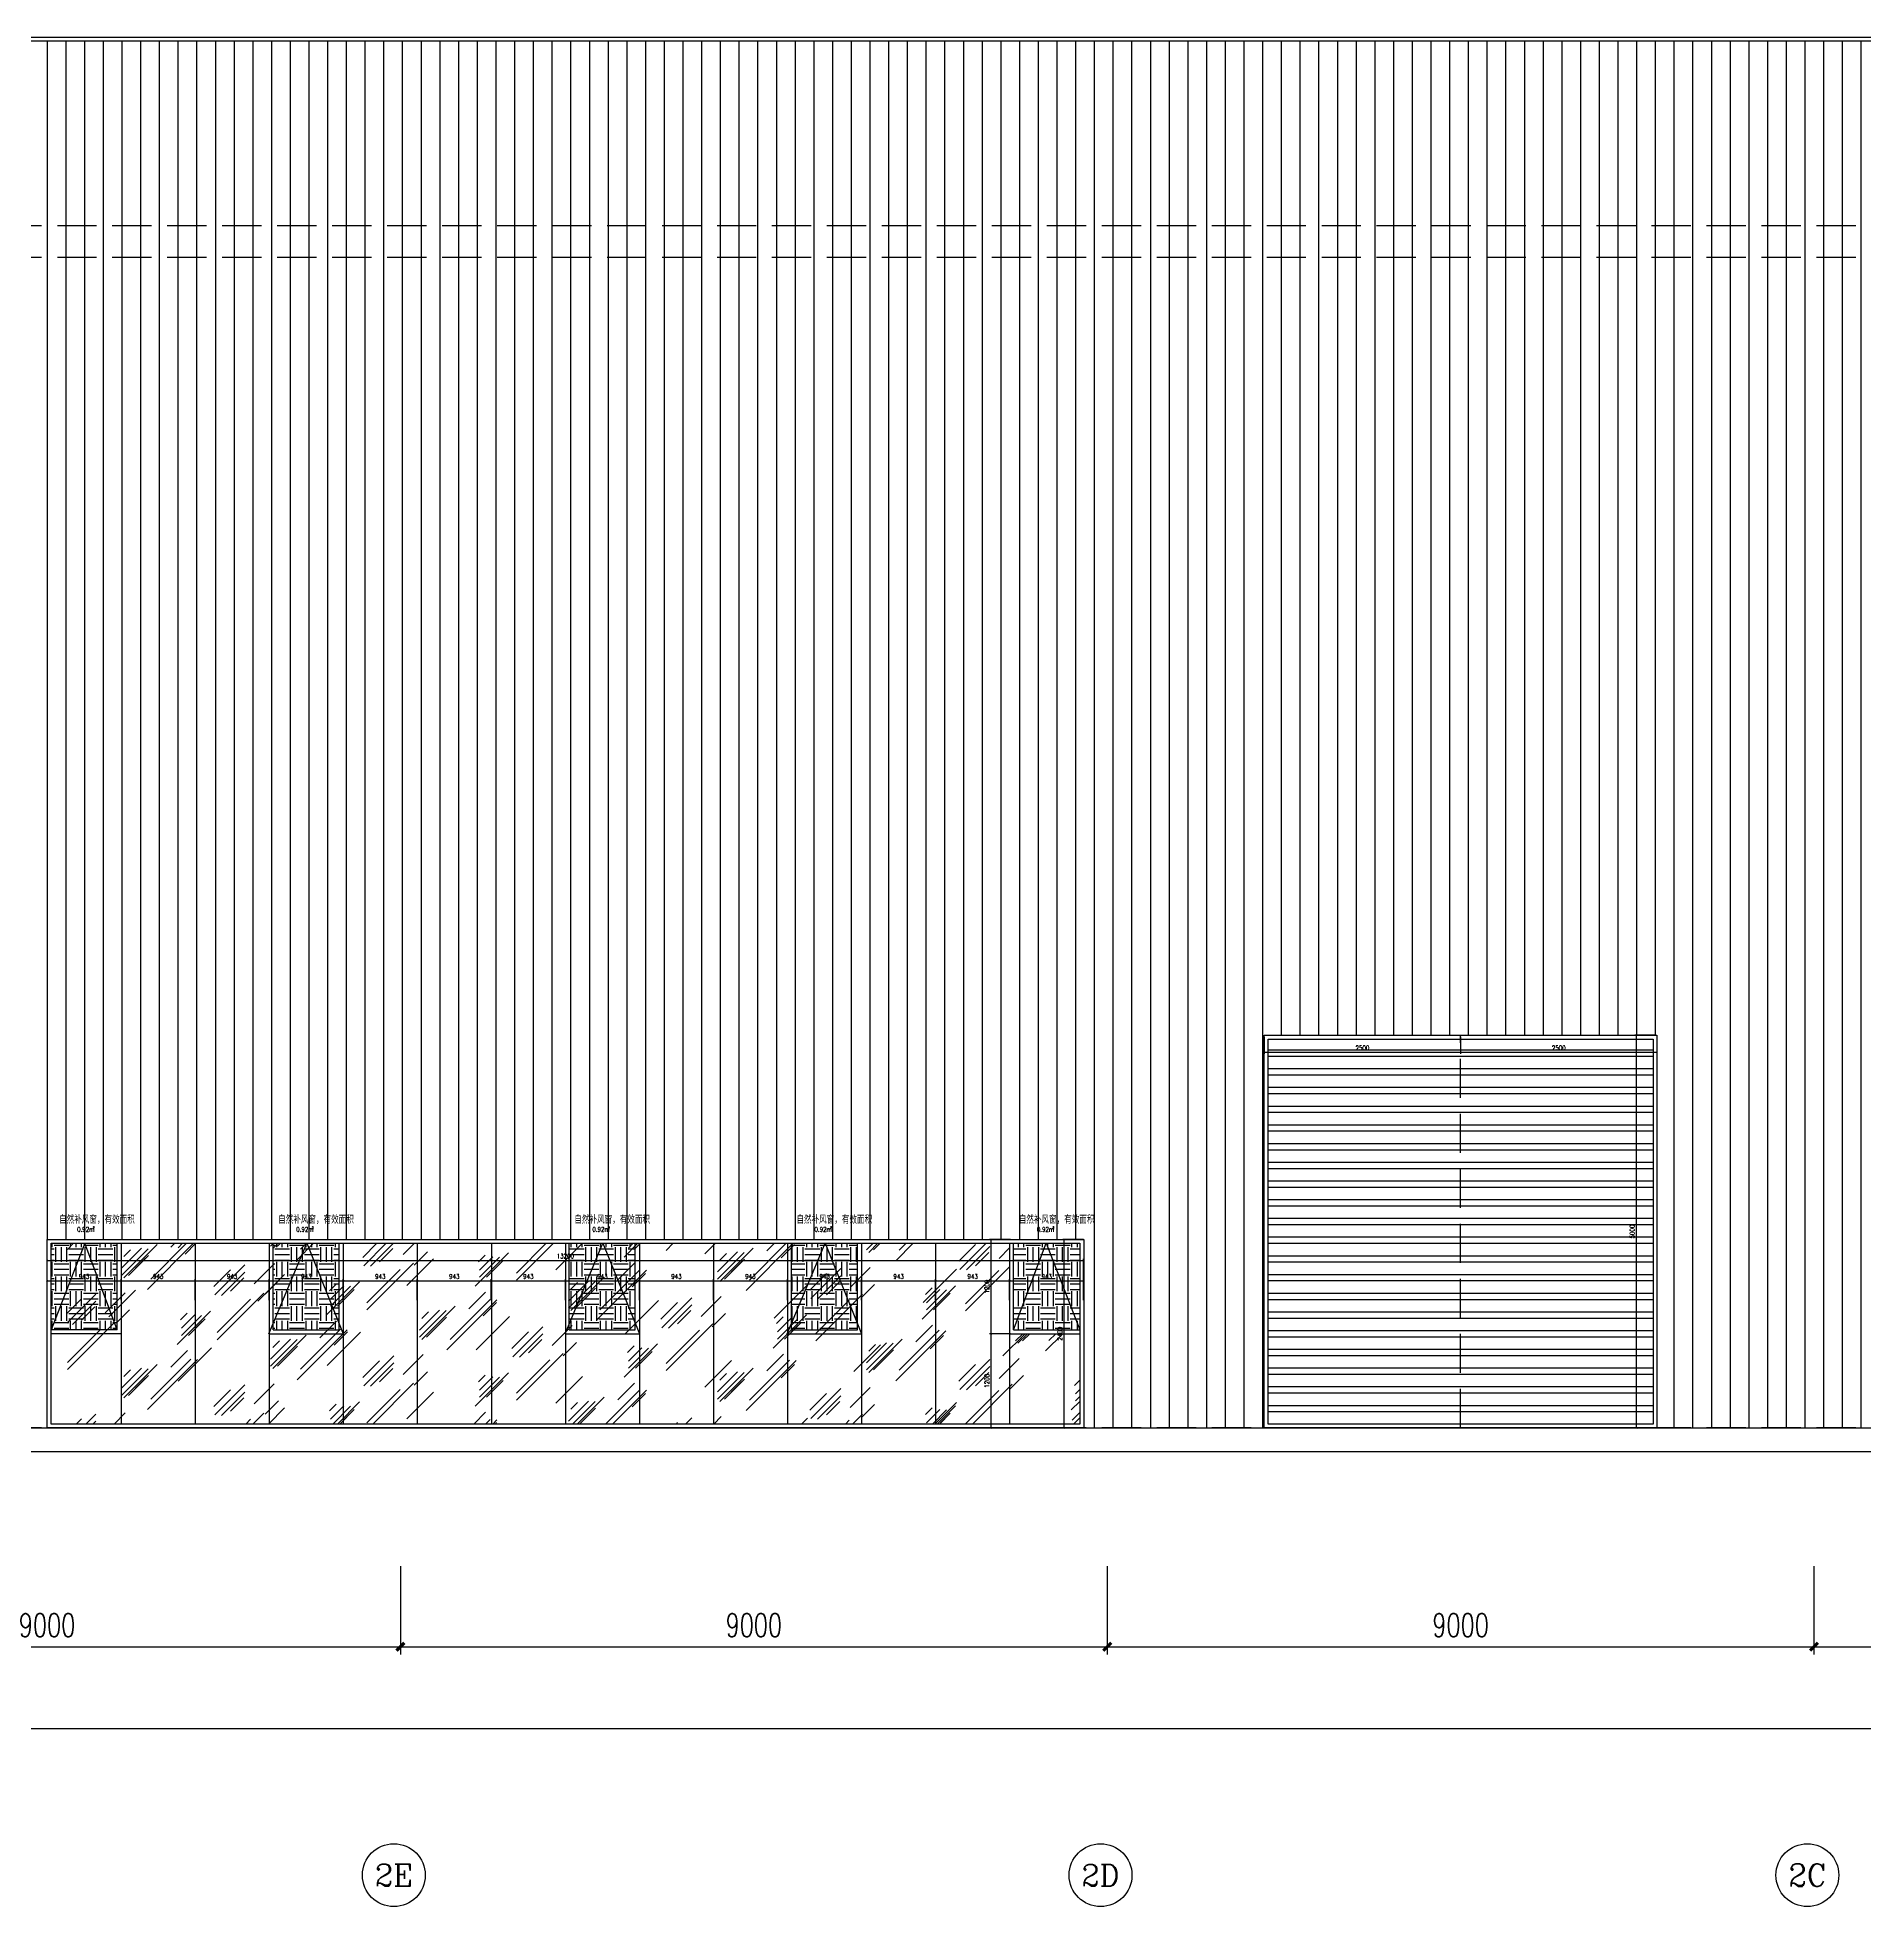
# Model space of a CAD drawing. Extents: x -2377130 to 293730, y -2 to 754590.
# Drawn here: x -987644 to -964376, y 511145 to 534937 of the extents above; entities that cross this region are included whole.
import ezdxf
from ezdxf.enums import TextEntityAlignment as Align

# ---------------------------------------------------------------- set-up
doc = ezdxf.new("R2010")
doc.units = 0
doc.header["$LTSCALE"] = 1000
doc.header["$MEASUREMENT"] = 0
doc.linetypes.add('__DASH', pattern=[0.35, 0.25, -0.1])
doc.linetypes.add('DOTE', pattern=[2.42, 2, -0.2, 0.02, -0.2])
doc.layers.get('Defpoints').update_dxf_attribs({"color": 210})
for name, color, linetype in [('A-AXIS-D', 1, 'Continuous'), ('A-AXIS-DOTE', 14, 'DOTE'), ('A-HATCH-2', 251, 'Continuous'), ('A-LIN-V', 9, 'Continuous'), ('A-WINDOW', 140, 'Continuous'), ('A-门窗表显示尺寸', 160, 'Continuous'), ('AS-WALL', 40, 'Continuous'), ('PUB_TEXT', 7, 'Continuous'), ('SPACE', 7, 'Continuous'), ('SPACE_HATCH', 8, 'Continuous')]:
    doc.layers.add(name, color=color, linetype=linetype)
doc.layers.add('A-WALL-HATCH', color=8, linetype='Continuous', lineweight=13)
doc.styles.add('_TCH_AXIS', font='COMPLEX', dxfattribs={"bigfont": 'GBCBIG'})
doc.styles.add('_TCH_DIM_T3', font='SIMPLEX', dxfattribs={"width": 0.705882, "bigfont": 'GBCBIG'})
doc.styles.add('_TCH_SPACE', font='SIMPLEX', dxfattribs={"height": 5, "bigfont": 'GBCBIG'})
doc.styles.add('A-DIM_T3', font='SIMPLEX', dxfattribs={"width": 0.705882, "bigfont": 'GBCBIG'})
doc.dimstyles.new('_TCH_ARCH&&100', dxfattribs={"dimtxt": 297.5, "dimasz": 100, "dimexe": 100, "dimexo": 100, "dimgap": 126.25, "dimtad": 1, "dimdec": 0, "dimzin": 0, "dimdsep": 46, "dimtxsty": '_TCH_DIM_T3', "dimblk": 'ARCHTICK', "dimcen": 0.09, "dimclrt": 7, "dimazin": 2, "dimtfac": 1, "dimtdec": 0, "dimtix": 1, "dimtmove": 2, "dimatfit": 3, "dimfxl": 0, "dimtolj": 1, "dimtzin": 0, "dimarcsym": 0})
doc.dimstyles.new('A-DIM&&20', dxfattribs={"dimtxt": 59.5, "dimasz": 20, "dimexe": 20, "dimexo": 20, "dimgap": 25.25, "dimtad": 1, "dimdec": 0, "dimzin": 0, "dimdsep": 46, "dimtxsty": 'A-DIM_T3', "dimblk": 'ARCHTICK', "dimcen": 0.09, "dimclrt": 7, "dimazin": 2, "dimtfac": 1, "dimtdec": 0, "dimtix": 1, "dimtmove": 2, "dimatfit": 3, "dimfxl": 0, "dimtolj": 1, "dimtzin": 0, "dimarcsym": 0})
pattern_1 = [(0, (-1076120, 0), (187.5, 187.5), [187.5, -187.5]), (0, (-1076120, 70.31), (187.5, 187.5), [187.5, -187.5]), (0, (-1076120, 140.62), (187.5, 187.5), [187.5, -187.5]), (90, (-1076096.56, 164.06), (-187.5, 187.5), [187.5, -187.5]), (90, (-1076026.25, 164.06), (-187.5, 187.5), [187.5, -187.5]), (90, (-1075955.94, 164.06), (-187.5, 187.5), [187.5, -187.5])]

# ---------------------------------------------------------------- blocks, each defined once
blk = doc.blocks.new('_ArchTick')
at = {"color": 0, "linetype": 'ByBlock', "const_width": 0.4}
blk.add_lwpolyline([(-0.5, -0.5), (0.5, 0.5)], dxfattribs=at)
blk = doc.blocks.new('*D1118')
at = {"layer": 'A-AXIS-D', "color": 0, "lineweight": -2}
for p, q in [((-1104221, 515480), (-1104221, 513313)), ((-946221, 515480), (-946221, 513313)), ((-1104221, 513413), (-946221, 513413))]:
    blk.add_line(p, q, dxfattribs=at)
at = {"layer": 'Defpoints', "color": 0}
for p in [(-1104221, 515580), (-946221, 515580), (-946221, 513413)]:
    blk.add_point(p, dxfattribs=at)
at = {"layer": 'A-AXIS-D', "color": 0, "lineweight": -2, "xscale": 100, "yscale": 100, "zscale": 100, "rotation": 180}
blk.add_blockref('_ArchTick', (-1104221, 513413), dxfattribs=at)
at = {"layer": 'A-AXIS-D', "color": 0, "lineweight": -2, "xscale": 100, "yscale": 100, "zscale": 100}
blk.add_blockref('_ArchTick', (-946221, 513413), dxfattribs=at)
at = {"layer": 'A-AXIS-D', "color": 7, "insert": (-1025221, 513688), "char_height": 297.5, "attachment_point": 5, "style": '_TCH_DIM_T3'}
blk.add_mtext('\\A1;158000', dxfattribs=at)
blk = doc.blocks.new('*D1074')
at = {"layer": 'A-AXIS-D', "color": 0, "lineweight": -2}
for p, q in [((-992021, 515480), (-992021, 514353)), ((-983021, 515480), (-983021, 514353)), ((-992021, 514453), (-983021, 514453))]:
    blk.add_line(p, q, dxfattribs=at)
at = {"layer": 'Defpoints', "color": 0}
for p in [(-992021, 515580), (-983021, 515580), (-983021, 514453)]:
    blk.add_point(p, dxfattribs=at)
at = {"layer": 'A-AXIS-D', "color": 0, "lineweight": -2, "xscale": 100, "yscale": 100, "zscale": 100, "rotation": 180}
blk.add_blockref('_ArchTick', (-992021, 514453), dxfattribs=at)
at = {"layer": 'A-AXIS-D', "color": 0, "lineweight": -2, "xscale": 100, "yscale": 100, "zscale": 100}
blk.add_blockref('_ArchTick', (-983021, 514453), dxfattribs=at)
at = {"layer": 'A-AXIS-D', "color": 7, "insert": (-987521, 514728), "char_height": 297.5, "attachment_point": 5, "style": '_TCH_DIM_T3'}
blk.add_mtext('\\A1;9000', dxfattribs=at)
blk = doc.blocks.new('*D1073')
at = {"layer": 'A-AXIS-D', "color": 0, "lineweight": -2}
for p, q in [((-983021, 515480), (-983021, 514353)), ((-974021, 515480), (-974021, 514353)), ((-983021, 514453), (-974021, 514453))]:
    blk.add_line(p, q, dxfattribs=at)
at = {"layer": 'Defpoints', "color": 0}
for p in [(-983021, 515580), (-974021, 515580), (-974021, 514453)]:
    blk.add_point(p, dxfattribs=at)
at = {"layer": 'A-AXIS-D', "color": 0, "lineweight": -2, "xscale": 100, "yscale": 100, "zscale": 100, "rotation": 180}
blk.add_blockref('_ArchTick', (-983021, 514453), dxfattribs=at)
at = {"layer": 'A-AXIS-D', "color": 0, "lineweight": -2, "xscale": 100, "yscale": 100, "zscale": 100}
blk.add_blockref('_ArchTick', (-974021, 514453), dxfattribs=at)
at = {"layer": 'A-AXIS-D', "color": 7, "insert": (-978521, 514728), "char_height": 297.5, "attachment_point": 5, "style": '_TCH_DIM_T3'}
blk.add_mtext('\\A1;9000', dxfattribs=at)
blk = doc.blocks.new('*D1072')
at = {"layer": 'A-AXIS-D', "color": 0, "lineweight": -2}
for p, q in [((-974021, 515480), (-974021, 514353)), ((-965021, 515480), (-965021, 514353)), ((-974021, 514453), (-965021, 514453))]:
    blk.add_line(p, q, dxfattribs=at)
at = {"layer": 'Defpoints', "color": 0}
for p in [(-974021, 515580), (-965021, 515580), (-965021, 514453)]:
    blk.add_point(p, dxfattribs=at)
at = {"layer": 'A-AXIS-D', "color": 0, "lineweight": -2, "xscale": 100, "yscale": 100, "zscale": 100, "rotation": 180}
blk.add_blockref('_ArchTick', (-974021, 514453), dxfattribs=at)
at = {"layer": 'A-AXIS-D', "color": 0, "lineweight": -2, "xscale": 100, "yscale": 100, "zscale": 100}
blk.add_blockref('_ArchTick', (-965021, 514453), dxfattribs=at)
at = {"layer": 'A-AXIS-D', "color": 7, "insert": (-969521, 514728), "char_height": 297.5, "attachment_point": 5, "style": '_TCH_DIM_T3'}
blk.add_mtext('\\A1;9000', dxfattribs=at)
blk = doc.blocks.new('*D1071')
at = {"layer": 'A-AXIS-D', "color": 0, "lineweight": -2}
for p, q in [((-965021, 515480), (-965021, 514353)), ((-956021, 515480), (-956021, 514353)), ((-965021, 514453), (-956021, 514453))]:
    blk.add_line(p, q, dxfattribs=at)
at = {"layer": 'Defpoints', "color": 0}
for p in [(-965021, 515580), (-956021, 515580), (-956021, 514453)]:
    blk.add_point(p, dxfattribs=at)
at = {"layer": 'A-AXIS-D', "color": 0, "lineweight": -2, "xscale": 100, "yscale": 100, "zscale": 100, "rotation": 180}
blk.add_blockref('_ArchTick', (-965021, 514453), dxfattribs=at)
at = {"layer": 'A-AXIS-D', "color": 0, "lineweight": -2, "xscale": 100, "yscale": 100, "zscale": 100}
blk.add_blockref('_ArchTick', (-956021, 514453), dxfattribs=at)
at = {"layer": 'A-AXIS-D', "color": 7, "insert": (-960521, 514728), "char_height": 297.5, "attachment_point": 5, "style": '_TCH_DIM_T3'}
blk.add_mtext('\\A1;9000', dxfattribs=at)
blk = doc.blocks.new('*D751')
at = {"layer": 'A-门窗表显示尺寸', "color": 0, "lineweight": -2}
for p, q in [((-969521, 522217), (-969521, 522000)), ((-969521, 522020), (-967021, 522020)), ((-967021, 522217), (-967021, 522000))]:
    blk.add_line(p, q, dxfattribs=at)
at = {"layer": 'Defpoints', "color": 0}
for p in [(-969521, 522237), (-967021, 522237), (-967021, 522020)]:
    blk.add_point(p, dxfattribs=at)
at = {"layer": 'A-门窗表显示尺寸', "color": 0, "lineweight": -2, "xscale": 20, "yscale": 20, "zscale": 20, "rotation": 180}
blk.add_blockref('_ArchTick', (-969521, 522020), dxfattribs=at)
at = {"layer": 'A-门窗表显示尺寸', "color": 0, "lineweight": -2, "xscale": 20, "yscale": 20, "zscale": 20}
blk.add_blockref('_ArchTick', (-967021, 522020), dxfattribs=at)
at = {"layer": 'A-门窗表显示尺寸', "color": 7, "insert": (-968271, 522075), "char_height": 59.5, "attachment_point": 5, "style": 'A-DIM_T3'}
blk.add_mtext('\\A1;2500', dxfattribs=at)
blk = doc.blocks.new('*D752')
at = {"layer": 'A-门窗表显示尺寸', "color": 0, "lineweight": -2}
for p, q in [((-972021, 522217), (-972021, 522000)), ((-972021, 522020), (-969521, 522020)), ((-969521, 522217), (-969521, 522000))]:
    blk.add_line(p, q, dxfattribs=at)
at = {"layer": 'Defpoints', "color": 0}
for p in [(-972021, 522237), (-969521, 522237), (-969521, 522020)]:
    blk.add_point(p, dxfattribs=at)
at = {"layer": 'A-门窗表显示尺寸', "color": 0, "lineweight": -2, "xscale": 20, "yscale": 20, "zscale": 20, "rotation": 180}
blk.add_blockref('_ArchTick', (-972021, 522020), dxfattribs=at)
at = {"layer": 'A-门窗表显示尺寸', "color": 0, "lineweight": -2, "xscale": 20, "yscale": 20, "zscale": 20}
blk.add_blockref('_ArchTick', (-969521, 522020), dxfattribs=at)
at = {"layer": 'A-门窗表显示尺寸', "color": 7, "insert": (-970771, 522075), "char_height": 59.5, "attachment_point": 5, "style": 'A-DIM_T3'}
blk.add_mtext('\\A1;2500', dxfattribs=at)
blk = doc.blocks.new('*D753')
at = {"layer": 'A-门窗表显示尺寸', "color": 0, "lineweight": -2}
for p, q in [((-967041, 522237), (-967301, 522237)), ((-967281, 517237), (-967281, 522237)), ((-967041, 517237), (-967301, 517237))]:
    blk.add_line(p, q, dxfattribs=at)
at = {"layer": 'Defpoints', "color": 0}
for p in [(-967281, 522237), (-967021, 522237), (-967021, 517237)]:
    blk.add_point(p, dxfattribs=at)
at = {"layer": 'A-门窗表显示尺寸', "color": 0, "lineweight": -2, "xscale": 20, "yscale": 20, "zscale": 20}
for p, rotation in [((-967281, 522237), 90), ((-967281, 517237), 270)]:
    blk.add_blockref('_ArchTick', p, dxfattribs=dict(at, rotation=rotation))
at = {"layer": 'A-门窗表显示尺寸', "color": 7, "insert": (-967336, 519737), "char_height": 59.5, "attachment_point": 5, "rotation": 90, "style": 'A-DIM_T3'}
blk.add_mtext('\\A1;5000', dxfattribs=at)
blk = doc.blocks.new('*D773')
at = {"layer": 'A-门窗表显示尺寸', "color": 0, "lineweight": -2}
for p, q in [((-987521, 519123), (-987521, 519390)), ((-987521, 519370), (-974321, 519370)), ((-974321, 519123), (-974321, 519390))]:
    blk.add_line(p, q, dxfattribs=at)
at = {"layer": 'Defpoints', "color": 0}
for p in [(-974321, 519370), (-987521, 519103), (-974321, 519103)]:
    blk.add_point(p, dxfattribs=at)
at = {"layer": 'A-门窗表显示尺寸', "color": 0, "lineweight": -2, "xscale": 20, "yscale": 20, "zscale": 20, "rotation": 180}
blk.add_blockref('_ArchTick', (-987521, 519370), dxfattribs=at)
at = {"layer": 'A-门窗表显示尺寸', "color": 0, "lineweight": -2, "xscale": 20, "yscale": 20, "zscale": 20}
blk.add_blockref('_ArchTick', (-974321, 519370), dxfattribs=at)
at = {"layer": 'A-门窗表显示尺寸', "color": 7, "insert": (-980921, 519425), "char_height": 59.5, "attachment_point": 5, "style": 'A-DIM_T3'}
blk.add_mtext('\\A1;13200', dxfattribs=at)
blk = doc.blocks.new('*D774')
at = {"layer": 'A-门窗表显示尺寸', "color": 0, "lineweight": -2}
for p, q in [((-974321, 519637), (-974588, 519637)), ((-974568, 517237), (-974568, 519637)), ((-974321, 517237), (-974588, 517237))]:
    blk.add_line(p, q, dxfattribs=at)
at = {"layer": 'Defpoints', "color": 0}
for p in [(-974568, 519637), (-974301, 519637), (-974301, 517237)]:
    blk.add_point(p, dxfattribs=at)
at = {"layer": 'A-门窗表显示尺寸', "color": 0, "lineweight": -2, "xscale": 20, "yscale": 20, "zscale": 20}
for p, rotation in [((-974568, 519637), 90), ((-974568, 517237), 270)]:
    blk.add_blockref('_ArchTick', p, dxfattribs=dict(at, rotation=rotation))
at = {"layer": 'A-门窗表显示尺寸', "color": 7, "insert": (-974623, 518437), "char_height": 59.5, "attachment_point": 5, "rotation": 90, "style": 'A-DIM_T3'}
blk.add_mtext('\\A1;2400', dxfattribs=at)
blk = doc.blocks.new('*D764')
at = {"layer": 'A-门窗表显示尺寸', "color": 0, "lineweight": -2}
for p, q in [((-975264, 518863), (-975264, 519130)), ((-975264, 519110), (-974321, 519110)), ((-974321, 518863), (-974321, 519130))]:
    blk.add_line(p, q, dxfattribs=at)
at = {"layer": 'Defpoints', "color": 0}
for p in [(-974321, 519110), (-975264, 518843), (-974321, 518843)]:
    blk.add_point(p, dxfattribs=at)
at = {"layer": 'A-门窗表显示尺寸', "color": 0, "lineweight": -2, "xscale": 20, "yscale": 20, "zscale": 20, "rotation": 180}
blk.add_blockref('_ArchTick', (-975264, 519110), dxfattribs=at)
at = {"layer": 'A-门窗表显示尺寸', "color": 0, "lineweight": -2, "xscale": 20, "yscale": 20, "zscale": 20}
blk.add_blockref('_ArchTick', (-974321, 519110), dxfattribs=at)
at = {"layer": 'A-门窗表显示尺寸', "color": 7, "insert": (-974792, 519165), "char_height": 59.5, "attachment_point": 5, "style": 'A-DIM_T3'}
blk.add_mtext('\\A1;943', dxfattribs=at)
blk = doc.blocks.new('*D765')
at = {"layer": 'A-门窗表显示尺寸', "color": 0, "lineweight": -2}
for p, q in [((-976206, 518863), (-976206, 519130)), ((-976206, 519110), (-975264, 519110)), ((-975264, 518863), (-975264, 519130))]:
    blk.add_line(p, q, dxfattribs=at)
at = {"layer": 'Defpoints', "color": 0}
for p in [(-975264, 519110), (-976206, 518843), (-975264, 518843)]:
    blk.add_point(p, dxfattribs=at)
at = {"layer": 'A-门窗表显示尺寸', "color": 0, "lineweight": -2, "xscale": 20, "yscale": 20, "zscale": 20, "rotation": 180}
blk.add_blockref('_ArchTick', (-976206, 519110), dxfattribs=at)
at = {"layer": 'A-门窗表显示尺寸', "color": 0, "lineweight": -2, "xscale": 20, "yscale": 20, "zscale": 20}
blk.add_blockref('_ArchTick', (-975264, 519110), dxfattribs=at)
at = {"layer": 'A-门窗表显示尺寸', "color": 7, "insert": (-975735, 519165), "char_height": 59.5, "attachment_point": 5, "style": 'A-DIM_T3'}
blk.add_mtext('\\A1;943', dxfattribs=at)
blk = doc.blocks.new('*D766')
at = {"layer": 'A-门窗表显示尺寸', "color": 0, "lineweight": -2}
for p, q in [((-977149, 518863), (-977149, 519130)), ((-977149, 519110), (-976206, 519110)), ((-976206, 518863), (-976206, 519130))]:
    blk.add_line(p, q, dxfattribs=at)
at = {"layer": 'Defpoints', "color": 0}
for p in [(-976206, 519110), (-977149, 518843), (-976206, 518843)]:
    blk.add_point(p, dxfattribs=at)
at = {"layer": 'A-门窗表显示尺寸', "color": 0, "lineweight": -2, "xscale": 20, "yscale": 20, "zscale": 20, "rotation": 180}
blk.add_blockref('_ArchTick', (-977149, 519110), dxfattribs=at)
at = {"layer": 'A-门窗表显示尺寸', "color": 0, "lineweight": -2, "xscale": 20, "yscale": 20, "zscale": 20}
blk.add_blockref('_ArchTick', (-976206, 519110), dxfattribs=at)
at = {"layer": 'A-门窗表显示尺寸', "color": 7, "insert": (-976678, 519165), "char_height": 59.5, "attachment_point": 5, "style": 'A-DIM_T3'}
blk.add_mtext('\\A1;943', dxfattribs=at)
blk = doc.blocks.new('*D767')
at = {"layer": 'A-门窗表显示尺寸', "color": 0, "lineweight": -2}
for p, q in [((-978092, 518863), (-978092, 519130)), ((-978092, 519110), (-977149, 519110)), ((-977149, 518863), (-977149, 519130))]:
    blk.add_line(p, q, dxfattribs=at)
at = {"layer": 'Defpoints', "color": 0}
for p in [(-977149, 519110), (-978092, 518843), (-977149, 518843)]:
    blk.add_point(p, dxfattribs=at)
at = {"layer": 'A-门窗表显示尺寸', "color": 0, "lineweight": -2, "xscale": 20, "yscale": 20, "zscale": 20, "rotation": 180}
blk.add_blockref('_ArchTick', (-978092, 519110), dxfattribs=at)
at = {"layer": 'A-门窗表显示尺寸', "color": 0, "lineweight": -2, "xscale": 20, "yscale": 20, "zscale": 20}
blk.add_blockref('_ArchTick', (-977149, 519110), dxfattribs=at)
at = {"layer": 'A-门窗表显示尺寸', "color": 7, "insert": (-977621, 519165), "char_height": 59.5, "attachment_point": 5, "style": 'A-DIM_T3'}
blk.add_mtext('\\A1;943', dxfattribs=at)
blk = doc.blocks.new('*D768')
at = {"layer": 'A-门窗表显示尺寸', "color": 0, "lineweight": -2}
for p, q in [((-979035, 518863), (-979035, 519130)), ((-979035, 519110), (-978092, 519110)), ((-978092, 518863), (-978092, 519130))]:
    blk.add_line(p, q, dxfattribs=at)
at = {"layer": 'Defpoints', "color": 0}
for p in [(-978092, 519110), (-979035, 518843), (-978092, 518843)]:
    blk.add_point(p, dxfattribs=at)
at = {"layer": 'A-门窗表显示尺寸', "color": 0, "lineweight": -2, "xscale": 20, "yscale": 20, "zscale": 20, "rotation": 180}
blk.add_blockref('_ArchTick', (-979035, 519110), dxfattribs=at)
at = {"layer": 'A-门窗表显示尺寸', "color": 0, "lineweight": -2, "xscale": 20, "yscale": 20, "zscale": 20}
blk.add_blockref('_ArchTick', (-978092, 519110), dxfattribs=at)
at = {"layer": 'A-门窗表显示尺寸', "color": 7, "insert": (-978564, 519165), "char_height": 59.5, "attachment_point": 5, "style": 'A-DIM_T3'}
blk.add_mtext('\\A1;943', dxfattribs=at)
blk = doc.blocks.new('*D769')
at = {"layer": 'A-门窗表显示尺寸', "color": 0, "lineweight": -2}
for p, q in [((-979978, 518863), (-979978, 519130)), ((-979978, 519110), (-979035, 519110)), ((-979035, 518863), (-979035, 519130))]:
    blk.add_line(p, q, dxfattribs=at)
at = {"layer": 'Defpoints', "color": 0}
for p in [(-979035, 519110), (-979978, 518843), (-979035, 518843)]:
    blk.add_point(p, dxfattribs=at)
at = {"layer": 'A-门窗表显示尺寸', "color": 0, "lineweight": -2, "xscale": 20, "yscale": 20, "zscale": 20, "rotation": 180}
blk.add_blockref('_ArchTick', (-979978, 519110), dxfattribs=at)
at = {"layer": 'A-门窗表显示尺寸', "color": 0, "lineweight": -2, "xscale": 20, "yscale": 20, "zscale": 20}
blk.add_blockref('_ArchTick', (-979035, 519110), dxfattribs=at)
at = {"layer": 'A-门窗表显示尺寸', "color": 7, "insert": (-979506, 519165), "char_height": 59.5, "attachment_point": 5, "style": 'A-DIM_T3'}
blk.add_mtext('\\A1;943', dxfattribs=at)
blk = doc.blocks.new('*D770')
at = {"layer": 'A-门窗表显示尺寸', "color": 0, "lineweight": -2}
for p, q in [((-980921, 518863), (-980921, 519130)), ((-980921, 519110), (-979978, 519110)), ((-979978, 518863), (-979978, 519130))]:
    blk.add_line(p, q, dxfattribs=at)
at = {"layer": 'Defpoints', "color": 0}
for p in [(-979978, 519110), (-980921, 518843), (-979978, 518843)]:
    blk.add_point(p, dxfattribs=at)
at = {"layer": 'A-门窗表显示尺寸', "color": 0, "lineweight": -2, "xscale": 20, "yscale": 20, "zscale": 20, "rotation": 180}
blk.add_blockref('_ArchTick', (-980921, 519110), dxfattribs=at)
at = {"layer": 'A-门窗表显示尺寸', "color": 0, "lineweight": -2, "xscale": 20, "yscale": 20, "zscale": 20}
blk.add_blockref('_ArchTick', (-979978, 519110), dxfattribs=at)
at = {"layer": 'A-门窗表显示尺寸', "color": 7, "insert": (-980449, 519165), "char_height": 59.5, "attachment_point": 5, "style": 'A-DIM_T3'}
blk.add_mtext('\\A1;943', dxfattribs=at)
blk = doc.blocks.new('*D771')
at = {"layer": 'A-门窗表显示尺寸', "color": 0, "lineweight": -2}
for p, q in [((-981864, 518863), (-981864, 519130)), ((-981864, 519110), (-980921, 519110)), ((-980921, 518863), (-980921, 519130))]:
    blk.add_line(p, q, dxfattribs=at)
at = {"layer": 'Defpoints', "color": 0}
for p in [(-980921, 519110), (-981864, 518843), (-980921, 518843)]:
    blk.add_point(p, dxfattribs=at)
at = {"layer": 'A-门窗表显示尺寸', "color": 0, "lineweight": -2, "xscale": 20, "yscale": 20, "zscale": 20, "rotation": 180}
blk.add_blockref('_ArchTick', (-981864, 519110), dxfattribs=at)
at = {"layer": 'A-门窗表显示尺寸', "color": 0, "lineweight": -2, "xscale": 20, "yscale": 20, "zscale": 20}
blk.add_blockref('_ArchTick', (-980921, 519110), dxfattribs=at)
at = {"layer": 'A-门窗表显示尺寸', "color": 7, "insert": (-981392, 519165), "char_height": 59.5, "attachment_point": 5, "style": 'A-DIM_T3'}
blk.add_mtext('\\A1;943', dxfattribs=at)
blk = doc.blocks.new('*D772')
at = {"layer": 'A-门窗表显示尺寸', "color": 0, "lineweight": -2}
for p, q in [((-982806, 518863), (-982806, 519130)), ((-982806, 519110), (-981864, 519110)), ((-981864, 518863), (-981864, 519130))]:
    blk.add_line(p, q, dxfattribs=at)
at = {"layer": 'Defpoints', "color": 0}
for p in [(-981864, 519110), (-982806, 518843), (-981864, 518843)]:
    blk.add_point(p, dxfattribs=at)
at = {"layer": 'A-门窗表显示尺寸', "color": 0, "lineweight": -2, "xscale": 20, "yscale": 20, "zscale": 20, "rotation": 180}
blk.add_blockref('_ArchTick', (-982806, 519110), dxfattribs=at)
at = {"layer": 'A-门窗表显示尺寸', "color": 0, "lineweight": -2, "xscale": 20, "yscale": 20, "zscale": 20}
blk.add_blockref('_ArchTick', (-981864, 519110), dxfattribs=at)
at = {"layer": 'A-门窗表显示尺寸', "color": 7, "insert": (-982335, 519165), "char_height": 59.5, "attachment_point": 5, "style": 'A-DIM_T3'}
blk.add_mtext('\\A1;943', dxfattribs=at)
blk = doc.blocks.new('*D757')
at = {"layer": 'A-门窗表显示尺寸', "color": 0, "lineweight": -2}
for p, q in [((-983749, 518863), (-983749, 519130)), ((-983749, 519110), (-982806, 519110)), ((-982806, 518863), (-982806, 519130))]:
    blk.add_line(p, q, dxfattribs=at)
at = {"layer": 'Defpoints', "color": 0}
for p in [(-982806, 519110), (-983749, 518843), (-982806, 518843)]:
    blk.add_point(p, dxfattribs=at)
at = {"layer": 'A-门窗表显示尺寸', "color": 0, "lineweight": -2, "xscale": 20, "yscale": 20, "zscale": 20, "rotation": 180}
blk.add_blockref('_ArchTick', (-983749, 519110), dxfattribs=at)
at = {"layer": 'A-门窗表显示尺寸', "color": 0, "lineweight": -2, "xscale": 20, "yscale": 20, "zscale": 20}
blk.add_blockref('_ArchTick', (-982806, 519110), dxfattribs=at)
at = {"layer": 'A-门窗表显示尺寸', "color": 7, "insert": (-983278, 519165), "char_height": 59.5, "attachment_point": 5, "style": 'A-DIM_T3'}
blk.add_mtext('\\A1;943', dxfattribs=at)
blk = doc.blocks.new('*D758')
at = {"layer": 'A-门窗表显示尺寸', "color": 0, "lineweight": -2}
for p, q in [((-984692, 518863), (-984692, 519130)), ((-984692, 519110), (-983749, 519110)), ((-983749, 518863), (-983749, 519130))]:
    blk.add_line(p, q, dxfattribs=at)
at = {"layer": 'Defpoints', "color": 0}
for p in [(-983749, 519110), (-984692, 518843), (-983749, 518843)]:
    blk.add_point(p, dxfattribs=at)
at = {"layer": 'A-门窗表显示尺寸', "color": 0, "lineweight": -2, "xscale": 20, "yscale": 20, "zscale": 20, "rotation": 180}
blk.add_blockref('_ArchTick', (-984692, 519110), dxfattribs=at)
at = {"layer": 'A-门窗表显示尺寸', "color": 0, "lineweight": -2, "xscale": 20, "yscale": 20, "zscale": 20}
blk.add_blockref('_ArchTick', (-983749, 519110), dxfattribs=at)
at = {"layer": 'A-门窗表显示尺寸', "color": 7, "insert": (-984221, 519165), "char_height": 59.5, "attachment_point": 5, "style": 'A-DIM_T3'}
blk.add_mtext('\\A1;943', dxfattribs=at)
blk = doc.blocks.new('*D759')
at = {"layer": 'A-门窗表显示尺寸', "color": 0, "lineweight": -2}
for p, q in [((-985635, 518863), (-985635, 519130)), ((-985635, 519110), (-984692, 519110)), ((-984692, 518863), (-984692, 519130))]:
    blk.add_line(p, q, dxfattribs=at)
at = {"layer": 'Defpoints', "color": 0}
for p in [(-984692, 519110), (-985635, 518843), (-984692, 518843)]:
    blk.add_point(p, dxfattribs=at)
at = {"layer": 'A-门窗表显示尺寸', "color": 0, "lineweight": -2, "xscale": 20, "yscale": 20, "zscale": 20, "rotation": 180}
blk.add_blockref('_ArchTick', (-985635, 519110), dxfattribs=at)
at = {"layer": 'A-门窗表显示尺寸', "color": 0, "lineweight": -2, "xscale": 20, "yscale": 20, "zscale": 20}
blk.add_blockref('_ArchTick', (-984692, 519110), dxfattribs=at)
at = {"layer": 'A-门窗表显示尺寸', "color": 7, "insert": (-985164, 519165), "char_height": 59.5, "attachment_point": 5, "style": 'A-DIM_T3'}
blk.add_mtext('\\A1;943', dxfattribs=at)
blk = doc.blocks.new('*D760')
at = {"layer": 'A-门窗表显示尺寸', "color": 0, "lineweight": -2}
for p, q in [((-986578, 518863), (-986578, 519130)), ((-986578, 519110), (-985635, 519110)), ((-985635, 518863), (-985635, 519130))]:
    blk.add_line(p, q, dxfattribs=at)
at = {"layer": 'Defpoints', "color": 0}
for p in [(-985635, 519110), (-986578, 518843), (-985635, 518843)]:
    blk.add_point(p, dxfattribs=at)
at = {"layer": 'A-门窗表显示尺寸', "color": 0, "lineweight": -2, "xscale": 20, "yscale": 20, "zscale": 20, "rotation": 180}
blk.add_blockref('_ArchTick', (-986578, 519110), dxfattribs=at)
at = {"layer": 'A-门窗表显示尺寸', "color": 0, "lineweight": -2, "xscale": 20, "yscale": 20, "zscale": 20}
blk.add_blockref('_ArchTick', (-985635, 519110), dxfattribs=at)
at = {"layer": 'A-门窗表显示尺寸', "color": 7, "insert": (-986106, 519165), "char_height": 59.5, "attachment_point": 5, "style": 'A-DIM_T3'}
blk.add_mtext('\\A1;943', dxfattribs=at)
blk = doc.blocks.new('*D761')
at = {"layer": 'A-门窗表显示尺寸', "color": 0, "lineweight": -2}
for p, q in [((-987521, 518863), (-987521, 519130)), ((-987521, 519110), (-986578, 519110)), ((-986578, 518863), (-986578, 519130))]:
    blk.add_line(p, q, dxfattribs=at)
at = {"layer": 'Defpoints', "color": 0}
for p in [(-986578, 519110), (-987521, 518843), (-986578, 518843)]:
    blk.add_point(p, dxfattribs=at)
at = {"layer": 'A-门窗表显示尺寸', "color": 0, "lineweight": -2, "xscale": 20, "yscale": 20, "zscale": 20, "rotation": 180}
blk.add_blockref('_ArchTick', (-987521, 519110), dxfattribs=at)
at = {"layer": 'A-门窗表显示尺寸', "color": 0, "lineweight": -2, "xscale": 20, "yscale": 20, "zscale": 20}
blk.add_blockref('_ArchTick', (-986578, 519110), dxfattribs=at)
at = {"layer": 'A-门窗表显示尺寸', "color": 7, "insert": (-987049, 519165), "char_height": 59.5, "attachment_point": 5, "style": 'A-DIM_T3'}
blk.add_mtext('\\A1;943', dxfattribs=at)
blk = doc.blocks.new('*D762')
at = {"layer": 'A-门窗表显示尺寸', "color": 0, "lineweight": -2}
for p, q in [((-975251, 518437), (-975518, 518437)), ((-975498, 517237), (-975498, 518437)), ((-975251, 517237), (-975518, 517237))]:
    blk.add_line(p, q, dxfattribs=at)
at = {"layer": 'Defpoints', "color": 0}
for p in [(-975498, 518437), (-975231, 518437), (-975231, 517237)]:
    blk.add_point(p, dxfattribs=at)
at = {"layer": 'A-门窗表显示尺寸', "color": 0, "lineweight": -2, "xscale": 20, "yscale": 20, "zscale": 20}
for p, rotation in [((-975498, 518437), 90), ((-975498, 517237), 270)]:
    blk.add_blockref('_ArchTick', p, dxfattribs=dict(at, rotation=rotation))
at = {"layer": 'A-门窗表显示尺寸', "color": 7, "insert": (-975553, 517837), "char_height": 59.5, "attachment_point": 5, "rotation": 90, "style": 'A-DIM_T3'}
blk.add_mtext('\\A1;1200', dxfattribs=at)
blk = doc.blocks.new('*D763')
at = {"layer": 'A-门窗表显示尺寸', "color": 0, "lineweight": -2}
for p, q in [((-975251, 519637), (-975518, 519637)), ((-975498, 518437), (-975498, 519637)), ((-975251, 518437), (-975518, 518437))]:
    blk.add_line(p, q, dxfattribs=at)
at = {"layer": 'Defpoints', "color": 0}
for p in [(-975498, 519637), (-975231, 519637), (-975231, 518437)]:
    blk.add_point(p, dxfattribs=at)
at = {"layer": 'A-门窗表显示尺寸', "color": 0, "lineweight": -2, "xscale": 20, "yscale": 20, "zscale": 20}
for p, rotation in [((-975498, 519637), 90), ((-975498, 518437), 270)]:
    blk.add_blockref('_ArchTick', p, dxfattribs=dict(at, rotation=rotation))
at = {"layer": 'A-门窗表显示尺寸', "color": 7, "insert": (-975553, 519037), "char_height": 59.5, "attachment_point": 5, "rotation": 90, "style": 'A-DIM_T3'}
blk.add_mtext('\\A1;1200', dxfattribs=at)

msp = doc.modelspace()

# ---------------------------------------------------------------- hatches: boundary and pattern name
at = {"layer": 'A-HATCH-2'}
h = msp.add_hatch(dxfattribs=at)
h.set_pattern_fill('ANSI32', color=8, scale=50, angle=45)
h.set_pattern_definition([(180, (671459.5, 0), (-1e-14, -238.125), []), (180, (671380.12, 79.38), (-1e-14, -238.125), [])])
h.paths.add_polyline_path([(-971970.7, 522187.5), (-967070.7, 522187.5), (-967070.7, 517287.5), (-971970.7, 517287.5)])
at = {"layer": 'A-WALL-HATCH'}
h = msp.add_hatch(dxfattribs=at)
h.set_pattern_fill('玻璃2', color=8, scale=100, angle=180)
h.set_pattern_definition([(45, (573091.1, 60), (0, 1527.35065), [600, -360, 600, -360, 240, -523.28157]), (45, (573061.1, 90), (0, 1527.35065), [480, -600, 360, -360, 420, -463.28157]), (45, (573061.1, 180), (0, 1527.35065), [360, -720, 240, -360, 540, -463.28157]), (45, (573151.1, 90), (0, 1527.35065), [360, -720, 300, -1303.2815]), (45, (573241.1, 180), (0, 1527.35065), [180, -900, 120, -1483.2815]), (45, (573091.1, 330), (0, 1527.35065), [120, -900, 120, -480, 300, -763.28157]), (45, (573631.1, 240), (0, 1527.35065), [600, -900, 720, -475.2816]), (45, (573631.1, 150), (0, 1527.35065), [840, -600, 900, -355.2816]), (45, (573781.1, 270), (0, -1697.0563), [600, -840, 480, -763.2816]), (45, (573691.1, 450), (0, 1527.35065), [300, -1200, 360, -823.2816]), (45, (573871.1, 360), (0, 1527.35065), [240, -1200, 240, -1003.2815])])
h.paths.add_polyline_path([(-974370.7, 517287.5), (-987270.7, 517287.5), (-987270.7, 519587.5), (-975263.5, 519587.5), (-975266.4, 518437.5), (-974370.7, 518437.5)])
at = {"layer": 'SPACE_HATCH'}
h = msp.add_hatch(dxfattribs=at)
h.set_pattern_fill('土壤', color=8, scale=50, style=0)
h.set_pattern_definition(pattern_1)
h.paths.add_polyline_path([(-987470.7, 518487.5), (-986630.7, 518487.5), (-986630.7, 519587.5), (-987470.7, 519587.5)])
h = msp.add_hatch(dxfattribs=at)
h.set_pattern_fill('土壤', color=8, scale=50, style=0)
h.set_pattern_definition(pattern_1)
h.paths.add_polyline_path([(-983802.1, 518487.5), (-984642.1, 518487.5), (-984642.1, 519587.5), (-983802.1, 519587.5)])
h = msp.add_hatch(dxfattribs=at)
h.set_pattern_fill('土壤', color=8, scale=50, style=0)
h.set_pattern_definition(pattern_1)
h.paths.add_polyline_path([(-980030.7, 518487.5), (-980870.7, 518487.5), (-980870.7, 519587.5), (-980030.7, 519587.5)])
h = msp.add_hatch(dxfattribs=at)
h.set_pattern_fill('土壤', color=8, scale=50, style=0)
h.set_pattern_definition(pattern_1)
h.paths.add_polyline_path([(-977202.1, 518487.5), (-978042.1, 518487.5), (-978042.1, 519587.5), (-977202.1, 519587.5)])
h = msp.add_hatch(dxfattribs=at)
h.set_pattern_fill('土壤', color=8, scale=50, style=0)
h.set_pattern_definition(pattern_1)
h.paths.add_polyline_path([(-974370.7, 518487.5), (-975210.7, 518487.5), (-975210.7, 519587.5), (-974370.7, 519587.5)])

# ---------------------------------------------------------------- linework, layer by layer
at = {"layer": 'A-AXIS-D', "color": 8}
for centre in [(-983105.6, 511544.7), (-974105.6, 511544.7), (-965105.6, 511544.7)]:
    msp.add_circle(centre, 400, dxfattribs=at)
at = {"layer": 'A-AXIS-DOTE', "color": 8, "linetype": '__DASH', "ltscale": 2}
for p, q in [((-940690, 534937.5), (-1111279.8, 534937.5)), ((-940690, 532537.5), (-1111279.8, 532537.5)), ((-940690, 532137.5), (-1111279.8, 532137.5)), ((-969520.7, 517237.5), (-969520.7, 522237.5)), ((-940690, 517237.5), (-1111279.8, 517237.5))]:
    msp.add_line(p, q, dxfattribs=at)
at = {"layer": 'A-HATCH-2', "color": 8, "linetype": 'Continuous'}
for p, q in [((-987517.1, 519637.5), (-987517.1, 534887.5)), ((-987278.9, 519637.5), (-987278.9, 534887.5)), ((-987040.8, 519637.5), (-987040.8, 534887.5)), ((-986802.7, 519637.5), (-986802.7, 534887.5)), ((-986564.6, 519637.5), (-986564.6, 534887.5)), ((-986326.4, 519637.5), (-986326.4, 534887.5)), ((-986088.3, 519637.5), (-986088.3, 534887.5)), ((-985850.2, 519637.5), (-985850.2, 534887.5)), ((-985612.1, 519637.5), (-985612.1, 534887.5)), ((-985373.9, 519637.5), (-985373.9, 534887.5)), ((-985135.8, 519637.5), (-985135.8, 534887.5)), ((-984897.7, 519637.5), (-984897.7, 534887.5)), ((-984659.6, 519637.5), (-984659.6, 534887.5)), ((-984421.4, 519637.5), (-984421.4, 534887.5)), ((-984183.3, 519637.5), (-984183.3, 534887.5)), ((-983945.2, 519637.5), (-983945.2, 534887.5)), ((-983707.1, 519637.5), (-983707.1, 534887.5)), ((-983468.9, 519637.5), (-983468.9, 534887.5)), ((-983230.8, 519637.5), (-983230.8, 534887.5)), ((-982992.7, 519637.5), (-982992.7, 534887.5)), ((-982754.6, 519637.5), (-982754.6, 534887.5)), ((-982516.4, 519637.5), (-982516.4, 534887.5)), ((-982278.3, 519637.5), (-982278.3, 534887.5)), ((-982040.2, 519637.5), (-982040.2, 534887.5)), ((-981802.1, 519637.5), (-981802.1, 534887.5)), ((-981563.9, 519637.5), (-981563.9, 534887.5)), ((-981325.8, 519637.5), (-981325.8, 534887.5)), ((-981087.7, 519637.5), (-981087.7, 534887.5)), ((-980849.6, 519637.5), (-980849.6, 534887.5)), ((-980611.4, 519637.5), (-980611.4, 534887.5)), ((-980373.3, 519637.5), (-980373.3, 534887.5)), ((-980135.2, 519637.5), (-980135.2, 534887.5)), ((-979897.1, 519637.5), (-979897.1, 534887.5)), ((-979658.9, 519637.5), (-979658.9, 534887.5)), ((-979420.8, 519637.5), (-979420.8, 534887.5)), ((-979182.7, 519637.5), (-979182.7, 534887.5)), ((-978944.6, 519637.5), (-978944.6, 534887.5)), ((-978706.4, 519637.5), (-978706.4, 534887.5)), ((-978468.3, 519637.5), (-978468.3, 534887.5)), ((-978230.2, 519637.5), (-978230.2, 534887.5)), ((-977992.1, 519637.5), (-977992.1, 534887.5)), ((-977753.9, 519637.5), (-977753.9, 534887.5)), ((-977515.8, 519637.5), (-977515.8, 534887.5)), ((-977277.7, 519637.5), (-977277.7, 534887.5)), ((-977039.6, 519637.5), (-977039.6, 534887.5)), ((-976801.4, 519637.5), (-976801.4, 534887.5)), ((-976563.3, 519637.5), (-976563.3, 534887.5)), ((-976325.2, 519637.5), (-976325.2, 534887.5)), ((-976087.1, 519637.5), (-976087.1, 534887.5)), ((-975848.9, 519637.5), (-975848.9, 534887.5)), ((-975610.8, 519637.5), (-975610.8, 534887.5)), ((-975372.7, 519637.5), (-975372.7, 534887.5)), ((-975134.6, 519637.5), (-975134.6, 534887.5)), ((-974896.4, 519637.5), (-974896.4, 534887.5)), ((-974658.3, 519637.5), (-974658.3, 534887.5)), ((-974420.2, 519637.5), (-974420.2, 534887.5)), ((-974182.1, 517237.5), (-974182.1, 534887.5)), ((-973943.9, 517237.5), (-973943.9, 534887.5)), ((-973705.8, 517237.5), (-973705.8, 534887.5)), ((-973467.7, 517237.5), (-973467.7, 534887.5)), ((-973229.6, 517237.5), (-973229.6, 534887.5)), ((-972991.4, 517237.5), (-972991.4, 534887.5)), ((-972753.3, 517237.5), (-972753.3, 534887.5)), ((-972515.2, 517237.5), (-972515.2, 534887.5)), ((-972277.1, 517237.5), (-972277.1, 534887.5)), ((-972038.9, 517237.5), (-972038.9, 534887.5)), ((-971800.8, 522237.5), (-971800.8, 534887.5)), ((-971562.7, 522237.5), (-971562.7, 534887.5)), ((-971324.6, 522237.5), (-971324.6, 534887.5)), ((-971086.4, 522237.5), (-971086.4, 534887.5)), ((-970848.3, 522237.5), (-970848.3, 534887.5)), ((-970610.2, 522237.5), (-970610.2, 534887.5)), ((-970372.1, 522237.5), (-970372.1, 534887.5)), ((-970133.9, 522237.5), (-970133.9, 534887.5)), ((-969895.8, 522237.5), (-969895.8, 534887.5)), ((-969657.7, 522237.5), (-969657.7, 534887.5)), ((-969419.6, 522237.5), (-969419.6, 534887.5)), ((-969181.4, 522237.5), (-969181.4, 534887.5)), ((-968943.3, 522237.5), (-968943.3, 534887.5)), ((-968705.2, 522237.5), (-968705.2, 534887.5)), ((-968467.1, 522237.5), (-968467.1, 534887.5)), ((-968228.9, 522237.5), (-968228.9, 534887.5)), ((-967990.8, 522237.5), (-967990.8, 534887.5)), ((-967752.7, 522237.5), (-967752.7, 534887.5)), ((-967514.6, 522237.5), (-967514.6, 534887.5)), ((-967276.4, 522237.5), (-967276.4, 534887.5)), ((-967038.3, 522237.5), (-967038.3, 534887.5)), ((-966800.2, 517237.5), (-966800.2, 534887.5)), ((-966562.1, 517237.5), (-966562.1, 534887.5)), ((-966323.9, 517237.5), (-966323.9, 534887.5)), ((-966085.8, 517237.5), (-966085.8, 534887.5)), ((-965847.7, 517237.5), (-965847.7, 534887.5)), ((-965609.6, 517237.5), (-965609.6, 534887.5)), ((-965371.4, 517237.5), (-965371.4, 534887.5)), ((-965133.3, 517237.5), (-965133.3, 534887.5)), ((-964895.2, 517237.5), (-964895.2, 534887.5)), ((-964657.1, 517237.5), (-964657.1, 534887.5)), ((-964418.9, 517237.5), (-964418.9, 534887.5))]:
    msp.add_line(p, q, dxfattribs=at)
at = {"layer": 'A-LIN-V', "color": 8}
for p, q in [((-946220.7, 534937.5), (-1104220.7, 534937.5)), ((-946220.7, 534887.5), (-1104220.7, 534887.5)), ((-1104220.7, 517237.5), (-946220.7, 517237.5))]:
    msp.add_line(p, q, dxfattribs=at)
msp.add_lwpolyline([(-972020.7, 522237.5), (-967020.7, 522237.5), (-967020.7, 517237.5), (-972020.7, 517237.5)], close=True, dxfattribs=at)
at = {"layer": 'A-WINDOW', "color": 8}
for p, q in [((-986627.8, 518487.5), (-986627.8, 519587.5)), ((-986577.8, 519587.5), (-986577.8, 517287.5)), ((-985635, 519587.5), (-985635, 517287.5)), ((-984692.1, 519587.5), (-984692.1, 517287.5)), ((-984642.1, 518487.5), (-984642.1, 519587.5)), ((-983802.1, 518487.5), (-983802.1, 519587.5)), ((-983749.2, 519587.5), (-983749.2, 517287.5)), ((-982806.4, 519587.5), (-982806.4, 517287.5)), ((-981863.5, 519587.5), (-981863.5, 517287.5)), ((-980920.7, 519587.5), (-980920.7, 517287.5)), ((-980870.7, 518487.5), (-980870.7, 519587.5)), ((-980030.7, 518487.5), (-980030.7, 519587.5)), ((-979977.8, 519587.5), (-979977.8, 517287.5)), ((-979035, 519587.5), (-979035, 517287.5)), ((-978092.1, 519587.5), (-978092.1, 517287.5)), ((-978042.1, 518487.5), (-978042.1, 519587.5)), ((-977202.1, 518487.5), (-977202.1, 519587.5)), ((-977149.2, 519587.5), (-977149.2, 517287.5)), ((-976206.4, 519587.5), (-976206.4, 517287.5)), ((-975263.5, 519587.5), (-975263.5, 517287.5)), ((-975213.5, 518487.5), (-975213.5, 519587.5)), ((-986627.8, 518487.5), (-987470.7, 518487.5)), ((-984642.1, 518487.5), (-983802.1, 518487.5)), ((-980870.7, 518487.5), (-980030.7, 518487.5)), ((-978042.1, 518487.5), (-977202.1, 518487.5)), ((-975213.5, 518487.5), (-974370.7, 518487.5)), ((-986577.8, 518437.5), (-987470.7, 518437.5)), ((-984695, 518437.5), (-983749.2, 518437.5)), ((-980923.5, 518437.5), (-979977.8, 518437.5)), ((-978095, 518437.5), (-977149.2, 518437.5)), ((-975263.5, 518437.5), (-974370.7, 518437.5))]:
    msp.add_line(p, q, dxfattribs=at)
for points in [[(-974320.7, 517237.5), (-987520.7, 517237.5), (-987520.7, 519637.5), (-974320.7, 519637.5)], [(-974370.7, 517287.5), (-987470.7, 517287.5), (-987470.7, 519587.5), (-974370.7, 519587.5)]]:
    msp.add_lwpolyline(points, close=True, dxfattribs=at)
for points in [[(-986627.8, 518487.5), (-987041.3, 519587.5), (-987470.7, 518487.5)], [(-984695, 518437.5), (-984214.3, 519587.5), (-983749.2, 518437.5)], [(-980923.5, 518437.5), (-980442.9, 519587.5), (-979977.8, 518437.5)], [(-978095, 518437.5), (-977614.3, 519587.5), (-977149.2, 518437.5)], [(-975213.5, 518487.5), (-974800, 519587.5), (-974370.7, 518487.5)]]:
    msp.add_lwpolyline(points, dxfattribs=at)
at = {"layer": 'A-门窗表显示尺寸', "color": 8}
msp.add_lwpolyline([(-971970.7, 522187.5), (-967070.7, 522187.5), (-967070.7, 517287.5), (-971970.7, 517287.5)], close=True, dxfattribs=at)
at = {"layer": 'AS-WALL', "color": 8}
msp.add_line((-1111279.8, 516937.5), (-940690, 516937.5), dxfattribs=at)

# ---------------------------------------------------------------- texts
at = {"layer": 'PUB_TEXT', "color": 8, "style": '_TCH_AXIS'}
for s, height, p, p2 in [('2E', 282.17, (-983347.4, 511403.7), (-982863.7, 511403.7)), ('2D', 276.42, (-974349.1, 511406.5), (-973862.1, 511406.5)), ('2C', 288.12, (-965345.7, 511400.7), (-964865.5, 511400.7))]:
    msp.add_text(s, height=height, dxfattribs=at).set_placement(p, p2, align=Align.FIT)
at = {"layer": 'SPACE', "color": 8, "style": '_TCH_SPACE'}
for p in [(-987368.3, 519837.5), (-984578.9, 519837.5), (-980807.5, 519837.5), (-977978.9, 519837.5), (-975147.5, 519837.5)]:
    msp.add_text('自然补风窗，有效面积', height=96.45, dxfattribs=at).set_placement(p)
at = {"layer": 'SPACE', "color": 8, "style": '_TCH_SPACE', "width": 0.705882}
for s, height, p in [('0.92m', 59.5, (-987138.1, 519735.1)), ('2', 29.8, (-986938.1, 519770.1)), ('0.92m', 59.5, (-984348.7, 519735.1)), ('2', 29.8, (-984148.7, 519770.1)), ('0.92m', 59.5, (-980577.3, 519735.1)), ('2', 29.8, (-980377.3, 519770.1)), ('0.92m', 59.5, (-977748.7, 519735.1)), ('2', 29.8, (-977548.7, 519770.1)), ('0.92m', 59.5, (-974917.3, 519735.1)), ('2', 29.8, (-974717.3, 519770.1))]:
    msp.add_text(s, height=height, dxfattribs=at).set_placement(p)

# ---------------------------------------------------------------- dimensions: what is measured, and where the dimension line sits
at = {"layer": 'A-AXIS-D', "color": 8}
for base, p1, p2, picture, middle in [((-946220.7, 513413.4), (-1104220.7, 515580), (-946220.7, 515580), '*D1118', (-1025220.7, 513688.4)), ((-983020.7, 514453.4), (-992020.7, 515580), (-983020.7, 515580), '*D1074', (-987520.7, 514728.4)), ((-974020.7, 514453.4), (-983020.7, 515580), (-974020.7, 515580), '*D1073', (-978520.7, 514728.4)), ((-965020.7, 514453.4), (-974020.7, 515580), (-965020.7, 515580), '*D1072', (-969520.7, 514728.4)), ((-956020.7, 514453.4), (-965020.7, 515580), (-956020.7, 515580), '*D1071', (-960520.7, 514728.4))]:
    dim = msp.add_linear_dim(base=base, p1=p1, p2=p2, angle=0, dimstyle='_TCH_ARCH&&100', override={"dimgap": 0}, dxfattribs=at)
    dim.commit()
    dim.dimension.update_dxf_attribs({"geometry": picture, "text_midpoint": middle, "dimtype": 161})
at = {"layer": 'A-门窗表显示尺寸', "color": 8}
for p1, p2, distance, picture, middle in [((-967020.7, 517237.5), (-967020.7, 522237.5), 260.4, '*D753', (-967336.1, 519737.5)), ((-972020.7, 522237.5), (-969520.7, 522237.5), -217.5, '*D752', (-970770.7, 522075)), ((-969520.7, 522237.5), (-967020.7, 522237.5), -217.5, '*D751', (-968270.7, 522075)), ((-975230.7, 518437.5), (-975230.7, 519637.5), 267.5, '*D763', (-975553.1, 519037.5)), ((-974300.7, 517237.5), (-974300.7, 519637.5), 267.5, '*D774', (-974623.1, 518437.5)), ((-987520.7, 519102.5), (-974320.7, 519102.5), 267.5, '*D773', (-980920.7, 519425)), ((-987520.7, 518842.5), (-986577.8, 518842.5), 267.5, '*D761', (-987049.2, 519165)), ((-986577.8, 518842.5), (-985635, 518842.5), 267.5, '*D760', (-986106.4, 519165)), ((-985635, 518842.5), (-984692.1, 518842.5), 267.5, '*D759', (-985163.5, 519165)), ((-984692.1, 518842.5), (-983749.2, 518842.5), 267.5, '*D758', (-984220.7, 519165)), ((-983749.2, 518842.5), (-982806.4, 518842.5), 267.5, '*D757', (-983277.8, 519165)), ((-982806.4, 518842.5), (-981863.5, 518842.5), 267.5, '*D772', (-982335, 519165)), ((-981863.5, 518842.5), (-980920.7, 518842.5), 267.5, '*D771', (-981392.1, 519165)), ((-980920.7, 518842.5), (-979977.8, 518842.5), 267.5, '*D770', (-980449.2, 519165)), ((-979977.8, 518842.5), (-979035, 518842.5), 267.5, '*D769', (-979506.4, 519165)), ((-979035, 518842.5), (-978092.1, 518842.5), 267.5, '*D768', (-978563.5, 519165)), ((-978092.1, 518842.5), (-977149.2, 518842.5), 267.5, '*D767', (-977620.7, 519165)), ((-977149.2, 518842.5), (-976206.4, 518842.5), 267.5, '*D766', (-976677.8, 519165)), ((-976206.4, 518842.5), (-975263.5, 518842.5), 267.5, '*D765', (-975735, 519165)), ((-975263.5, 518842.5), (-974320.7, 518842.5), 267.5, '*D764', (-974792.1, 519165)), ((-975230.7, 517237.5), (-975230.7, 518437.5), 267.5, '*D762', (-975553.1, 517837.5))]:
    dim = msp.add_aligned_dim(p1=p1, p2=p2, distance=distance, dimstyle='A-DIM&&20', dxfattribs=at)
    dim.commit()
    dim.dimension.update_dxf_attribs({"geometry": picture, "text_midpoint": middle})

doc.saveas('drawing.dxf')
